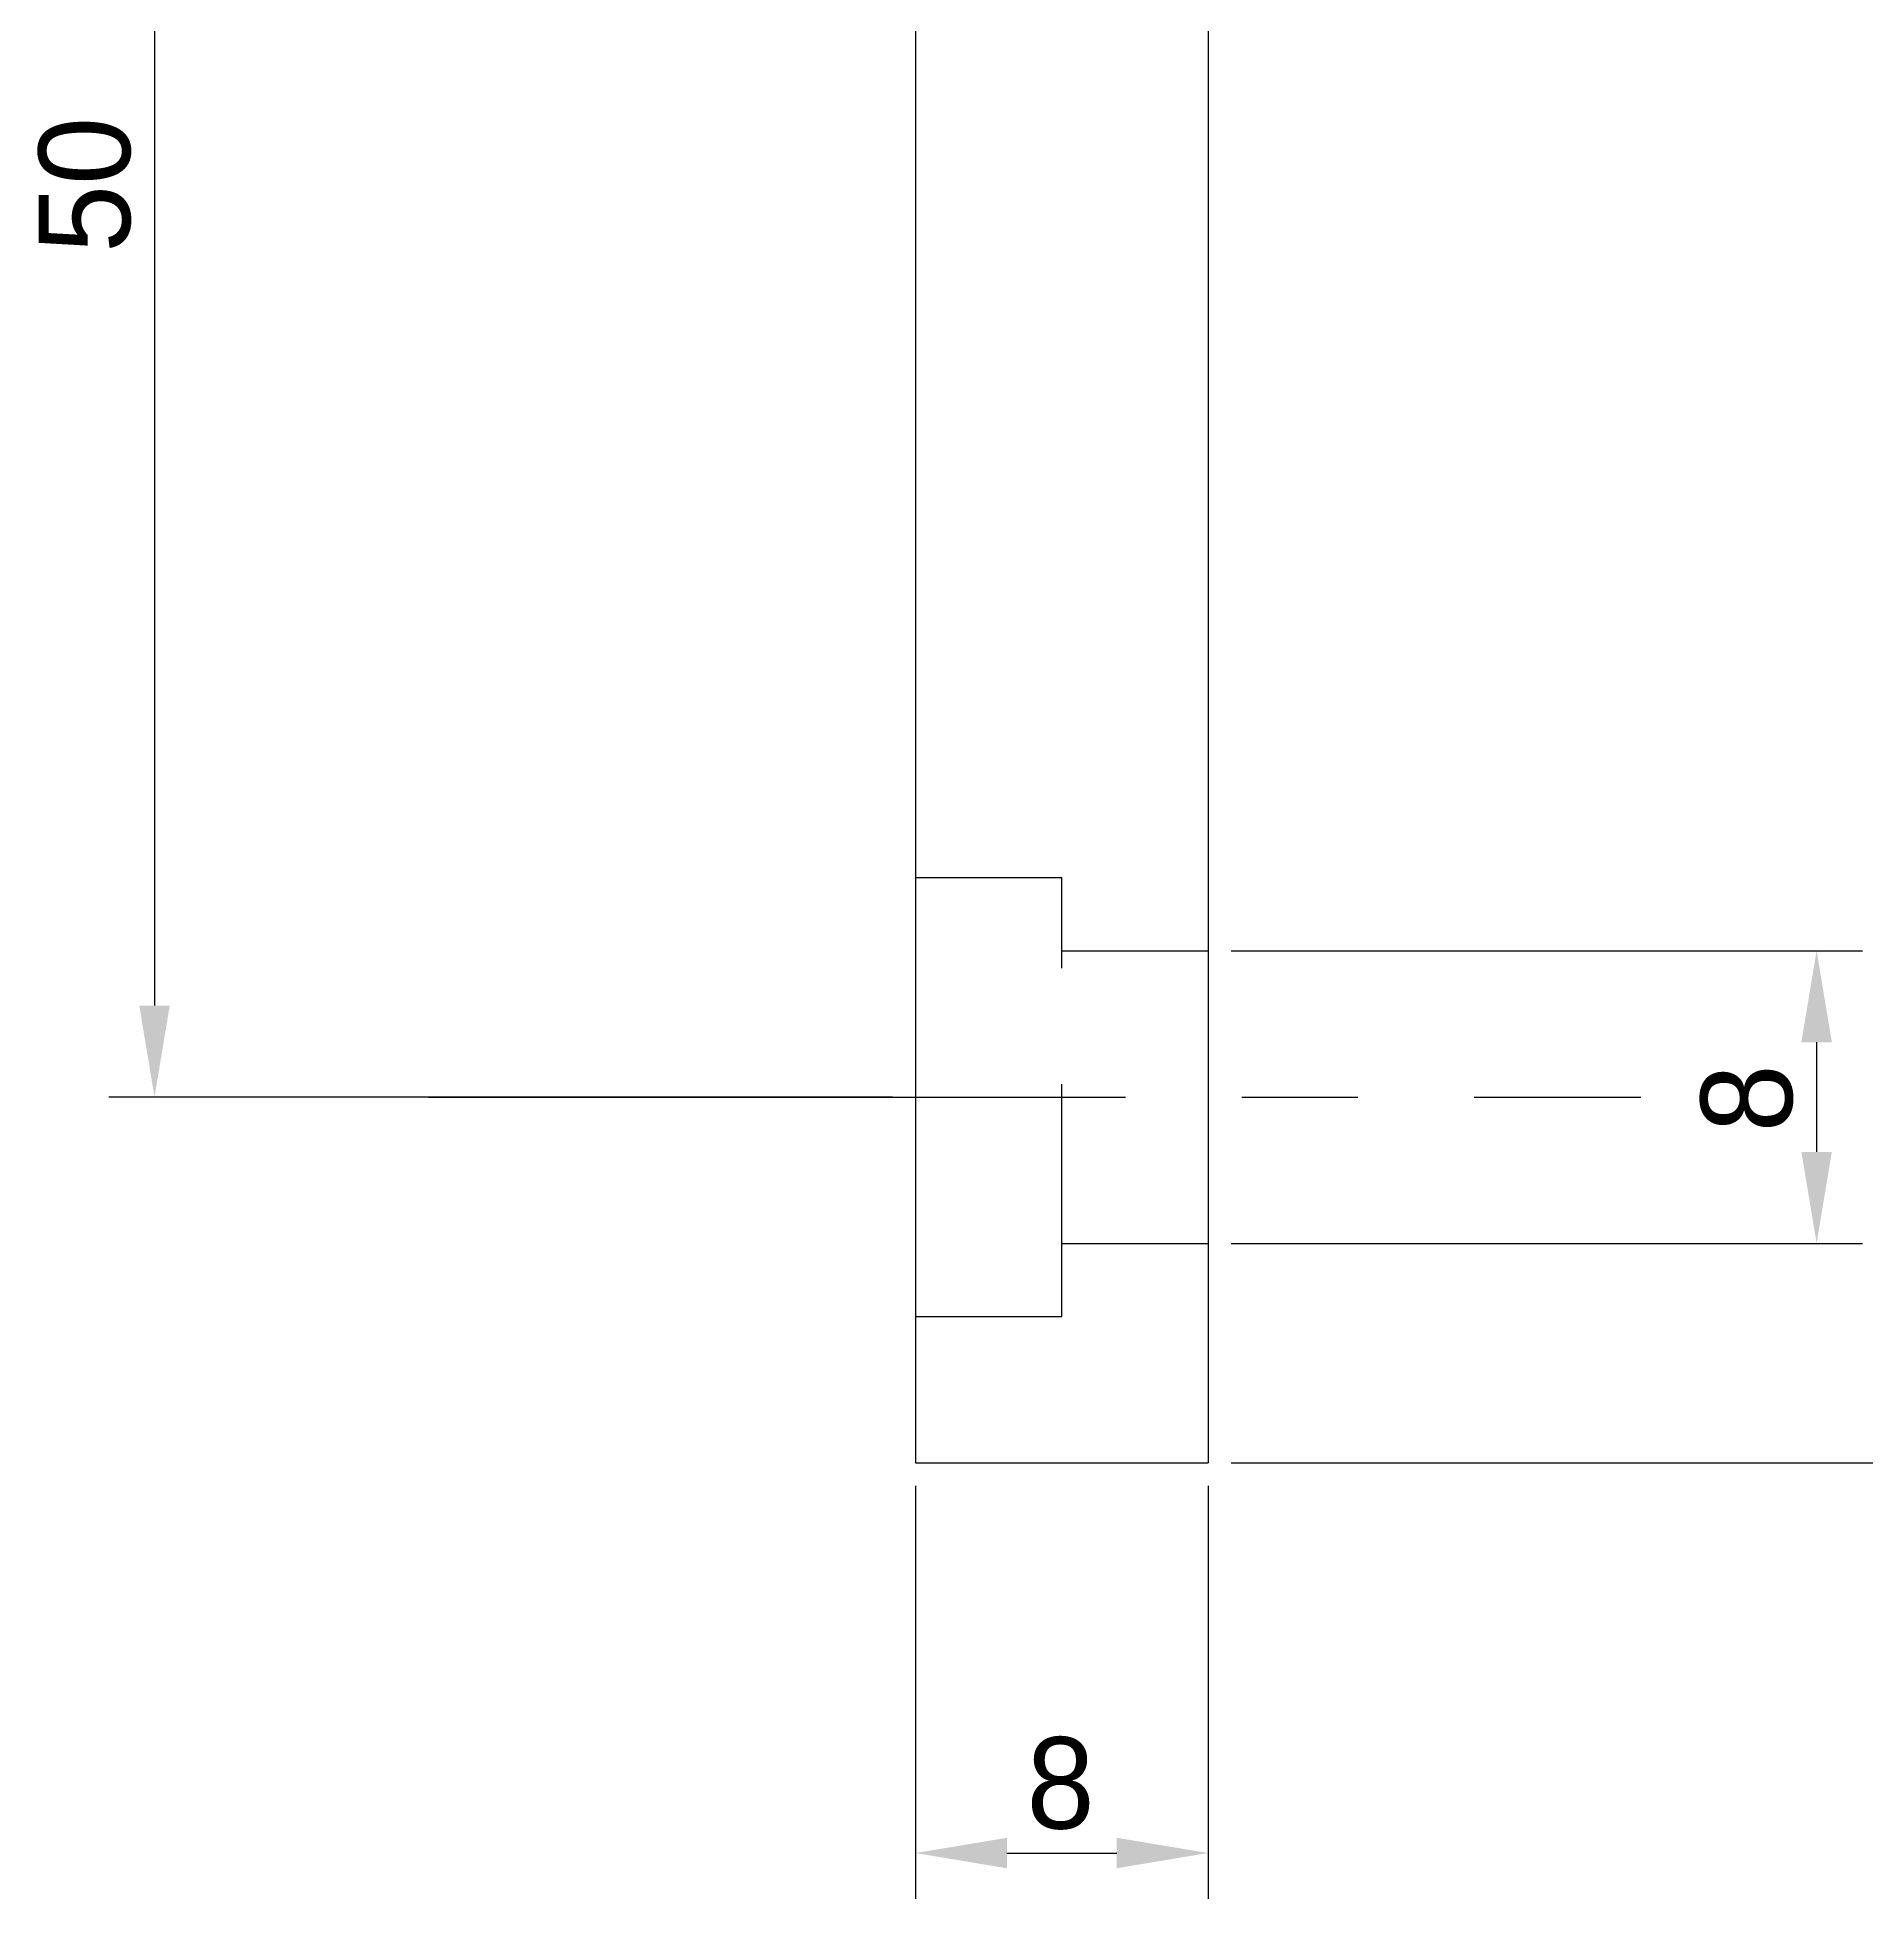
# Model space of a CAD drawing. Extents: x -37 to 181, y -12 to 208.
# Drawn here: x -24 to 26, y -11.9 to 39 of the extents above; entities that cross this region are included whole.
import ezdxf

# ---------------------------------------------------------------- set-up
doc = ezdxf.new("R2010")
doc.units = 0
doc.linetypes.add('CENTER2', pattern=[28.575, 19.05, -3.175, 3.175, -3.175])
doc.linetypes.add('DASHED2', pattern=[9.525, 6.35, -3.175])
doc.layers.get('0').update_dxf_attribs({"linetype": 'CONTINUOUS'})
doc.layers.get('DEFPOINTS').update_dxf_attribs({"linetype": 'CONTINUOUS'})
for name, color, linetype in [('A', 10, 'CONTINUOUS'), ('B', 40, 'DASHED2'), ('DIM', 144, 'CONTINUOUS'), ('E', 102, 'CENTER2')]:
    doc.layers.add(name, color=color, linetype=linetype)
doc.dimstyles.get("Standard").update_dxf_attribs({"dimtxt": 0.18, "dimasz": 0.18, "dimexe": 0.18, "dimexo": 0.0625, "dimgap": 0.09, "dimtad": 0, "dimtih": 1, "dimtoh": 1, "dimzin": 0, "dimcen": 0.09, "dimazin": 3, "dimtfac": 1, "dimtofl": 0, "dimtmove": 0, "dimatfit": 3})

# ---------------------------------------------------------------- blocks, each defined once
blk = doc.blocks.new('*U66')
at = {"layer": 'DIM', "color": 0}
blk.add_text('8', height=2.5, rotation=90, dxfattribs=at).set_placement((23.959, 9.035))
blk = doc.blocks.new('*D19')
at = {"layer": 'DEFPOINTS', "color": 0}
for p in [(8, 14), (8, 6), (24.626, 6)]:
    blk.add_point(p, dxfattribs=at)
at = {"layer": 'DIM', "color": 0}
for p, q in [((8.625, 14), (25.876, 14)), ((24.626, 11.5), (24.626, 8.5)), ((8.625, 6), (25.876, 6))]:
    blk.add_line(p, q, dxfattribs=at)
for points in [[(24.21, 11.5), (25.043, 11.5), (24.626, 14)], [(24.21, 8.5), (25.043, 8.5), (24.626, 6)]]:
    blk.add_solid(points, dxfattribs=at)
blk.add_blockref('*U66', (0, 0))
blk = doc.blocks.new('*U67')
at = {"layer": 'DIM', "color": 0}
blk.add_text('50', height=2.5, rotation=90, dxfattribs=at).set_placement((-21.462, 33.069))
blk = doc.blocks.new('*D21')
at = {"layer": 'DEFPOINTS', "color": 0}
for p in [(12.1, 60), (-20.795, 10), (0, 10)]:
    blk.add_point(p, dxfattribs=at)
at = {"layer": 'DIM', "color": 0}
for p, q in [((11.475, 60), (-22.045, 60)), ((-20.795, 57.5), (-20.795, 12.5)), ((-0.625, 10), (-22.045, 10))]:
    blk.add_line(p, q, dxfattribs=at)
for points in [[(-21.211, 57.5), (-20.378, 57.5), (-20.795, 60)], [(-21.211, 12.5), (-20.378, 12.5), (-20.795, 10)]]:
    blk.add_solid(points, dxfattribs=at)
blk.add_blockref('*U67', (0, 0))
blk = doc.blocks.new('*U68')
at = {"layer": 'DIM', "color": 0}
blk.add_text('40', height=2.5, rotation=90, dxfattribs=at).set_placement((49.258, 18.119))
blk = doc.blocks.new('*D22')
at = {"layer": 'DEFPOINTS', "color": 0}
for p in [(40.2, 40), (49.926, 40), (8, 0)]:
    blk.add_point(p, dxfattribs=at)
at = {"layer": 'DIM', "color": 0}
for p, q in [((40.825, 40), (51.176, 40)), ((49.926, 2.5), (49.926, 37.5)), ((8.625, 0), (51.176, 0))]:
    blk.add_line(p, q, dxfattribs=at)
for points in [[(49.509, 37.5), (50.342, 37.5), (49.926, 40)], [(49.509, 2.5), (50.342, 2.5), (49.926, 0)]]:
    blk.add_solid(points, dxfattribs=at)
blk.add_blockref('*U68', (0, 0))
blk = doc.blocks.new('*U78')
at = {"layer": 'DIM', "color": 0}
blk.add_text('8', height=2.5, dxfattribs=at).set_placement((3.035, -9.993))
blk = doc.blocks.new('*D38')
at = {"layer": 'DEFPOINTS', "color": 0}
for p in [(0, 0), (8, 0), (8, -10.66)]:
    blk.add_point(p, dxfattribs=at)
at = {"layer": 'DIM', "color": 0}
for p, q in [((0, -0.625), (0, -11.91)), ((8, -0.625), (8, -11.91)), ((2.5, -10.66), (5.5, -10.66))]:
    blk.add_line(p, q, dxfattribs=at)
for points in [[(2.5, -10.244), (2.5, -11.077), (0, -10.66)], [(5.5, -10.244), (5.5, -11.077), (8, -10.66)]]:
    blk.add_solid(points, dxfattribs=at)
blk.add_blockref('*U78', (0, 0))

msp = doc.modelspace()

# ---------------------------------------------------------------- linework, layer by layer
at = {"layer": 'A'}
for p, q in [((0, 80), (0, 0)), ((8, 40), (8, 0)), ((0, 0), (8, 0))]:
    msp.add_line(p, q, dxfattribs=at)
at = {"layer": 'B'}
for p, q in [((0, 16), (4, 16)), ((4, 4), (4, 16)), ((4, 14), (8, 14)), ((4, 6), (8, 6)), ((0, 4), (4, 4))]:
    msp.add_line(p, q, dxfattribs=at)
at = {"layer": 'E'}
msp.add_line((-13.31, 10), (19.827, 10), dxfattribs=at)

# ---------------------------------------------------------------- dimensions: what is measured, and where the dimension line sits
at = {"layer": 'DIM'}
dim = msp.add_linear_dim(base=(-20.795, 10), p1=(12.1, 60), p2=(0, 10), angle=90, dimstyle='Standard', dxfattribs=at)
dim.commit()
dim.dimension.update_dxf_attribs({"geometry": '*D21', "text_midpoint": (-20.795, 35), "dimtype": 128})
for base, p1, p2, picture, middle in [((49.926, 40), (8, 0), (40.2, 40), '*D22', (48.024, 20)), ((24.626, 6), (8, 14), (8, 6), '*D19', (22.725, 10))]:
    dim = msp.add_linear_dim(base=base, p1=p1, p2=p2, angle=90, dimstyle='Standard', dxfattribs=at)
    dim.commit()
    dim.dimension.update_dxf_attribs({"geometry": picture, "text_midpoint": middle})
dim = msp.add_linear_dim(base=(8, -10.66), p1=(0, 0), p2=(8, 0), dimstyle='Standard', dxfattribs=at)
dim.commit()
dim.dimension.update_dxf_attribs({"geometry": '*D38', "text_midpoint": (4, -8.759)})

doc.saveas('drawing.dxf')
